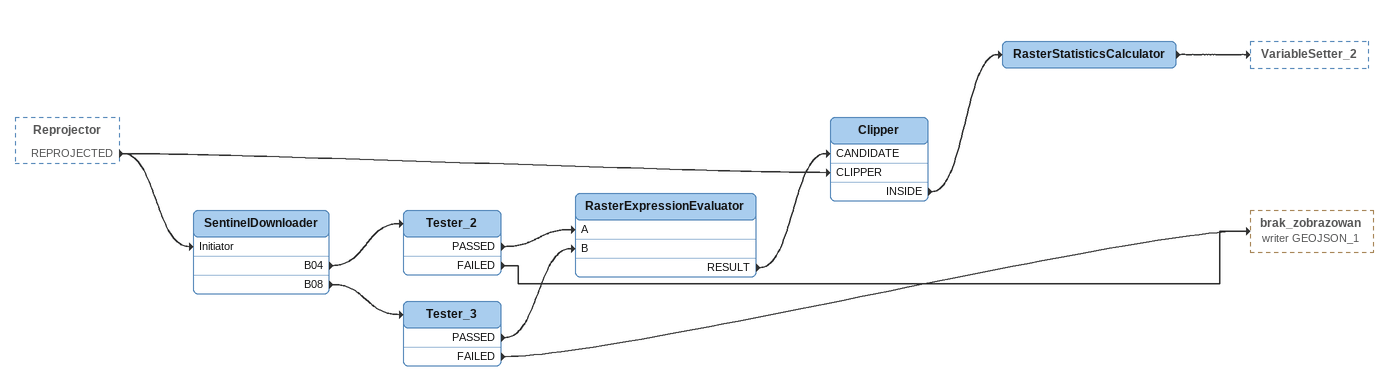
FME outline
Reprojector [outside]
    REPROJECTED -> Clipper [CLIPPER]
    REPROJECTED -> SentinelDownloader [Initiator]
SentinelDownloader
    B04 -> Tester_2
    B08 -> Tester_3
Tester_2
    PASSED -> RasterExpressionEvaluator [A]
    FAILED -> brak_zobrazowan (writer GEOJSON_1)
Tester_3
    PASSED -> RasterExpressionEvaluator [B]
    FAILED -> brak_zobrazowan (writer GEOJSON_1)
RasterExpressionEvaluator
    RESULT -> Clipper [CANDIDATE]
Clipper
    INSIDE -> RasterStatisticsCalculator
RasterStatisticsCalculator
    -> VariableSetter_2
